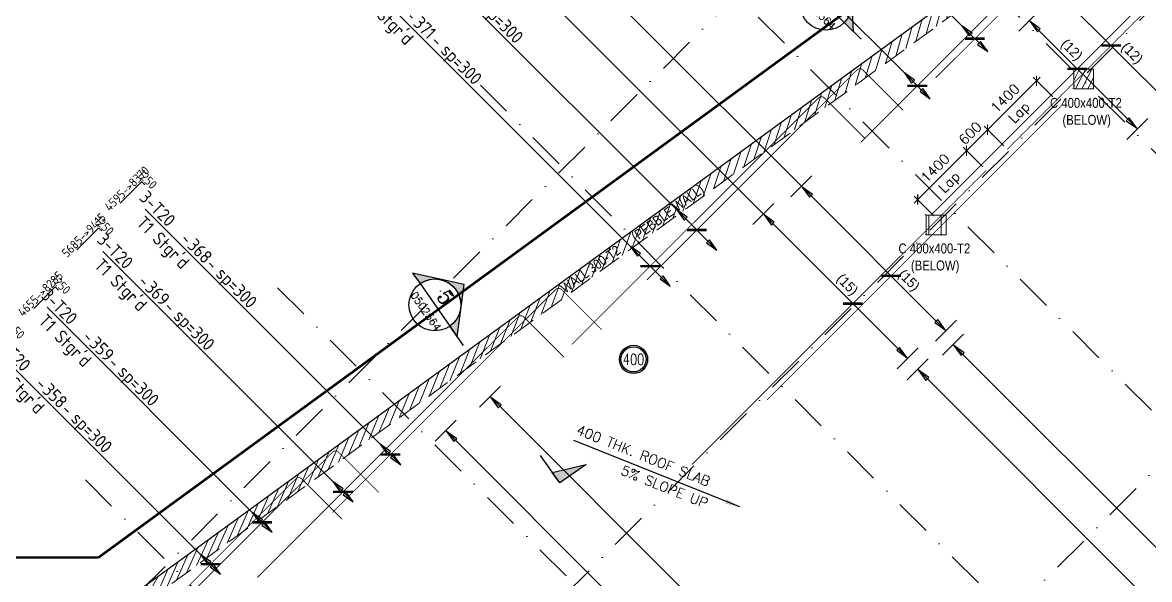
# Model space of a CAD drawing. Extents: x 660761725 to 1323371458, y 2734871439 to 5470067957.
# Drawn here: x 661615071 to 661637868, y 2735063386 to 2735074657 of the extents above; entities that cross this region are included whole.
import ezdxf
from ezdxf.enums import TextEntityAlignment as Align

# ---------------------------------------------------------------- set-up
doc = ezdxf.new("R2010")
doc.units = 0
for name, pattern in [('AXES', [1.95, 1.2, -0.25, 0.25, -0.25]), ('CENTER2', [28.575000000000003, 19.05, -3.175, 3.175, -3.175]), ('Hidden', [714.375, 476.25, -238.125]), ('sbp_axis_short', [10, 5, -2.5, 0, -2.5])]:
    doc.linetypes.add(name, pattern=pattern)
doc.layers.add('A-DETL', color=5, linetype='Continuous', lineweight=9, true_color=0x0000ff)
for name, color, linetype, lineweight in [('A-FLOR-PATT', 7, 'Continuous', 15), ('A-ROOF', 7, 'Continuous', 15), ('A-WALL', 7, 'Continuous', 15), ('A-WALL-IDEN', 7, 'Continuous', 9), ('S-ARROW', 8, 'Continuous', 13), ('S-COLS-IDEN', 7, 'Continuous', 9), ('S-GRID', 7, 'Continuous', 9), ('S-MATCH LNE', 5, 'CENTER2', 40)]:
    doc.layers.add(name, color=color, linetype=linetype, lineweight=lineweight)
for name, color, linetype in [('S-AXIS', 20, 'AXES'), ('S-IDEN', 221, 'Continuous'), ('S-LEVEL', 3, 'Continuous'), ('S-RBAR-T16', 201, 'Continuous'), ('S-RBAR-T20', 10, 'Continuous'), ('S-RDIMO', 8, 'Continuous'), ('S-RSYMB', 7, 'Continuous'), ('S-SCEL-INDT', 222, 'Continuous'), ('S-SIMPLETEXT', 7, 'Continuous'), ('S-TXT', 3, 'Continuous')]:
    doc.layers.add(name, color=color, linetype=linetype)
doc.styles.add('08437-0000-2-020-000R-0511-00$0$ROMANS', font='ROMANS.shx', dxfattribs={"width": 0.75})
doc.styles.add('Arial Narrow_1', font='ARIALN.TTF', dxfattribs={"height": 199.9999999999998})
doc.styles.add('ARMACAD', font='isocp.shx')
doc.styles.add('ROMANS', font='romans.shx')
doc.styles.add('ROMANT', font='romant')
doc.dimstyles.new('S-DIMI-100', dxfattribs={"dimscale": 100, "dimtxt": 2, "dimasz": 1.5, "dimexe": 1, "dimexo": 1, "dimgap": 1, "dimtad": 1, "dimdec": 0, "dimzin": 12, "dimdsep": 46, "dimtxsty": 'ROMANS', "dimblk": 'ARCHTICK', "dimcen": 0.09, "dimdle": 1, "dimclrd": 8, "dimclre": 8, "dimclrt": 4, "dimadec": 0, "dimazin": 3, "dimtfac": 1, "dimtdec": 0, "dimtix": 1, "dimtmove": 1, "dimatfit": 3, "dimtolj": 1, "dimtzin": 0, "dimarcsym": 0})
doc.dimstyles.new('S-DIMI-20', dxfattribs={"dimscale": 20, "dimtxt": 2, "dimasz": 1.5, "dimexe": 1, "dimexo": 1, "dimgap": 1, "dimtad": 1, "dimdec": 0, "dimzin": 12, "dimdsep": 46, "dimtxsty": 'ROMANS', "dimblk": 'ARCHTICK', "dimcen": 0.09, "dimdle": 1, "dimclrd": 8, "dimclre": 8, "dimclrt": 4, "dimadec": 0, "dimazin": 3, "dimtfac": 1, "dimtdec": 0, "dimtix": 1, "dimtmove": 1, "dimatfit": 3, "dimtolj": 1, "dimtzin": 0, "dimarcsym": 0})
pattern_1 = [(74.99999999999999, (0, 0), (-153.3407249233896, 41.08752341002518), [])]

# ---------------------------------------------------------------- blocks, each defined once
blk = doc.blocks.new('I am… All Range.')
at = {"layer": 'S-GRID', "color": 8, "linetype": 'sbp_axis_short', "lineweight": 13, "ltscale": 150}
for p, q in [((662613679.1571203, 2734523360.248725), (662679782.7279356, 2734589463.81954)), ((662618010.1861551, 2734519029.21969), (662684113.7569702, 2734585132.790505)), ((662622712.44625, 2734514326.959595), (662688816.0170653, 2734580430.53041)), ((662662792.38458, 2734575837.747679), (662685335.3221155, 2734553295.930852)), ((662660147.2208296, 2734573192.583929), (662682689.8586049, 2734550649.946153)), ((662656650.5753036, 2734569695.938403), (662679193.2130787, 2734547153.300627)), ((662652549.4973798, 2734565594.860479), (662675093.4908426, 2734543051.956323)), ((662648660.6112016, 2734561705.974301), (662671204.6017749, 2734539163.067255))]:
    blk.add_line(p, q, dxfattribs=at)
blk = doc.blocks.new('*U1143')
at = {"layer": 'S-SCEL-INDT'}
h = blk.add_hatch(color=256, dxfattribs=at)
edge = h.paths.add_edge_path()
edge.add_line((7.000001906104444, 2.263283386128023e-05), (10.50000190576247, 3.394924715394154e-05))
edge.add_line((10.50000190576247, 3.394924715394154e-05), (-2.921335544670001e-05, 9.624999999075953))
edge.add_line((-2.921335544670001e-05, 9.624999999075953), (-10.49999809220753, -3.394923260202631e-05))
edge.add_line((-10.49999809220753, -3.394923260202631e-05), (-6.999998092549504, -2.263281203340739e-05))
edge.add_arc((1.90677747013979e-06, 1.091277068709939e-11), 6.999999999363562, 0.00018525217620890544, 180.0001852521762, ccw=False)
at = {"layer": 'S-SCEL-INDT', "color": 2, "linetype": 'Continuous'}
blk.add_line((-6.999999999228748, 4.272327350918204e-05), (6.999999999228748, -4.272327350918204e-05), dxfattribs=at)
at = {"layer": 'S-SCEL-INDT'}
blk.add_line((13.40845287412958, 4.901550710201263e-05), (7.000001906104444, 2.263283386128023e-05), dxfattribs=at)
blk.add_lwpolyline([(7.000001906104444, 2.263283386128023e-05), (10.50000190576247, 3.394924715394154e-05), (-2.921335544670001e-05, 9.624999999075953), (-10.49999809220753, -3.394923260202631e-05), (-6.999998092549504, -2.263281203340739e-05, -0.9999999999999999)], format="xyb", close=True, dxfattribs=at)
for centre, radius in [((0, 0), 6.999999999370188), ((0, -1.906788384076208e-06), 6.99999999936)]:
    blk.add_circle(centre, radius, dxfattribs=at)
at = {"layer": 'S-SCEL-INDT', "linetype": 'Continuous', "style": 'ROMANT', "flags": 8}
for rotation, p in [(359.9998251523294, (-9.533905540592968e-07, 3.499999999687137)), (0.0001748476705820678, (9.533905540592968e-07, 3.499943417606119))]:
    blk.add_attdef('01', text='', height=4, rotation=rotation, dxfattribs=at).set_placement(p, align=Align.MIDDLE_CENTER)
at = {"layer": 'S-SCEL-INDT', "color": 3, "linetype": 'Continuous', "style": 'ROMANS', "flags": 8}
for rotation, p in [(359.9998251523294, (0, -2.974065839854546)), (0.0001748476705820678, (0, -2.97412474701559))]:
    blk.add_attdef('-', text='', height=2, rotation=rotation, dxfattribs=at).set_placement(p, align=Align.MIDDLE_CENTER)
blk = doc.blocks.new('*U1141')
at = {"layer": 'S-SCEL-INDT'}
blk.add_line((-1.598034076772778e-05, -9.017526509425661), (-4.236298395894313e-05, 0), dxfattribs=at)
blk.add_lwpolyline([(-1.598034251388655e-05, -9.017526509426535), (-2.729673832266011e-05, -5.517526509764139), (8.74998401881464, -9.017498218424205), (-1.598034251388655e-05, -9.017526509426535)], dxfattribs=at)
blk.add_solid([(8.749984018815223, -9.017498218424496), (-1.598034076772778e-05, -9.017526509423043), (4.374978361036412, -7.267512364094754), (-2.729674239717861e-05, -5.517526509763265)], dxfattribs=at)
blk = doc.blocks.new('I am… Limitless.')
at = {"layer": 'S-SCEL-INDT', "xscale": 75.00000000000088, "yscale": 75.00000000000088, "zscale": 75.00000000000088, "rotation": 34.99983223508811}
blk.add_blockref('*U1141', (662370656.8808849, 2734562197.105695), dxfattribs=at)
at = {"layer": 'S-TXT', "color": 134}
ref = blk.add_blockref('*U1143', (662376430.3673108, 2734571333.420897), dxfattribs=dict(at, xscale=75.00000000000004, yscale=75.00000000000004, zscale=75.00000000000004, rotation=314.9491280640432))
ref.add_attrib('-', '0502564', dxfattribs={"layer": 'S-SCEL-INDT', "color": 3, "linetype": 'Continuous', "height": 150, "rotation": 314.949299896813, "style": 'ROMANS'}).set_placement((662376272.5005469, 2734571175.834219), align=Align.MIDDLE_CENTER)
ref.add_attrib('01', '7', dxfattribs={"layer": 'S-SCEL-INDT', "linetype": 'Continuous', "height": 300.0000000000001, "rotation": 314.949299896813, "style": 'ROMANT'}).set_placement((662376616.14462, 2734571518.8685), align=Align.MIDDLE_CENTER)
ref = blk.add_blockref('*U1143', (662368520.6147155, 2734565246.78983), dxfattribs=dict(at, xscale=75.00000000000003, yscale=75.00000000000003, zscale=75.00000000000003, rotation=304.9491279412351))
ref.add_attrib('-', '0502564', dxfattribs={"layer": 'S-SCEL-INDT', "color": 3, "linetype": 'Continuous', "height": 150, "rotation": 304.9492993235597, "style": 'ROMANS'}).set_placement((662368337.7816628, 2734565119.010525), align=Align.MIDDLE_CENTER)
ref.add_attrib('01', '5', dxfattribs={"layer": 'S-SCEL-INDT', "linetype": 'Continuous', "height": 300.0000000000001, "rotation": 304.9492993235597, "style": 'ROMANT'}).set_placement((662368735.7722884, 2734565397.160176), align=Align.MIDDLE_CENTER)
blk = doc.blocks.new('*U89')
at = {"layer": 'S-IDEN', "color": 8}
for radius in [3.8, 3.4]:
    blk.add_circle((0, 0), radius, dxfattribs=at)
at = {"layer": 'S-IDEN', "color": 4, "style": '08437-0000-2-020-000R-0511-00$0$ROMANS', "width": 0.75, "flags": 8}
blk.add_attdef('100', text='', height=3, dxfattribs=at).set_placement((0, 0), align=Align.MIDDLE_CENTER)
blk = doc.blocks.new('_ARCHTICK')
at = {"color": 0, "linetype": 'ByBlock', "const_width": 0.15}
blk.add_lwpolyline([(-0.5, -0.5), (0.5, 0.5)], dxfattribs=at)
blk = doc.blocks.new('*D311')
at = {"layer": 'S-RBAR-T16', "color": 8, "lineweight": -2, "transparency": 16777216}
for p, q in [((661635653.605853, 2735073548.723252), (661634522.2346579, 2735072417.35263)), ((661635909.9826219, 2735073150.924962), (661635512.1844968, 2735073548.723288)), ((661634920.0330696, 2735072160.975409), (661634522.2346936, 2735072558.773986))]:
    blk.add_line(p, q, dxfattribs=at)
at = {"layer": 'S-RBAR-T16', "color": 8, "lineweight": -2, "transparency": 16777216, "xscale": 150, "yscale": 150, "zscale": 150}
for p, rotation in [((661635582.895157, 2735073478.012592), 44.99998551083341), ((661634592.9453539, 2735072488.06329), 224.9999855108334)]:
    blk.add_blockref('_ARCHTICK', p, dxfattribs=dict(at, rotation=rotation))
at = {"layer": 'S-RBAR-T16', "color": 4, "transparency": 16777216, "char_height": 200, "attachment_point": 5, "rotation": 44.999985510833376, "style": 'ROMANS'}
for s, insert in [('\\A1;1400', (661634946.4989352, 2735073124.459333)), ('\\A1;Lap', (661635252.9117962, 2735072818.046316))]:
    blk.add_mtext(s, dxfattribs=dict(at, insert=insert))
blk = doc.blocks.new('*D312')
at = {"layer": 'S-RBAR-T16', "color": 8, "lineweight": -2, "transparency": 16777216}
for p, q in [((661634239.3921705, 2735072134.509692), (661633108.0210794, 2735071003.139174)), ((661634495.7690018, 2735071736.711339), (661634097.9708143, 2735072134.509728)), ((661633505.8195537, 2735070746.76189), (661633108.0211152, 2735071144.56053))]:
    blk.add_line(p, q, dxfattribs=at)
at = {"layer": 'S-RBAR-T16', "color": 8, "lineweight": -2, "transparency": 16777216, "xscale": 150, "yscale": 150, "zscale": 150}
for p, rotation in [((661634168.6814746, 2735072063.799032), 44.99998551083341), ((661633178.7317754, 2735071073.849833), 224.9999855108334)]:
    blk.add_blockref('_ARCHTICK', p, dxfattribs=dict(at, rotation=rotation))
at = {"layer": 'S-RBAR-T16', "color": 4, "transparency": 16777216, "char_height": 200, "attachment_point": 5, "rotation": 44.999985510833376, "style": 'ROMANS'}
for s, insert in [('\\A1;1400', (661633532.2853048, 2735071710.245825)), ('\\A1;Lap', (661633838.6981658, 2735071403.832808))]:
    blk.add_mtext(s, dxfattribs=dict(at, insert=insert))
blk = doc.blocks.new('*D313')
at = {"layer": 'S-RBAR-T16', "color": 8, "lineweight": -2, "transparency": 16777216}
for p, q in [((661634920.0330696, 2735072160.975409), (661634522.2348018, 2735072558.773877)), ((661634592.9454621, 2735072488.063181), (661634699.0115062, 2735072594.129171)), ((661634592.9454621, 2735072488.063181), (661634168.6812865, 2735072063.79922)), ((661634168.6812865, 2735072063.79922), (661634062.6152426, 2735071957.73323)), ((661634495.7690018, 2735071736.711339), (661634097.9706261, 2735072134.509916))]:
    blk.add_line(p, q, dxfattribs=at)
at = {"layer": 'S-RBAR-T16', "color": 8, "lineweight": -2, "transparency": 16777216, "xscale": 150, "yscale": 150, "zscale": 150}
for p, rotation in [((661634592.9454621, 2735072488.063181), 224.9999855108334), ((661634168.6812865, 2735072063.79922), 44.99998551083338)]:
    blk.add_blockref('_ARCHTICK', p, dxfattribs=dict(at, rotation=rotation))
at = {"layer": 'S-RBAR-T16', "color": 4, "transparency": 16777216, "insert": (661634239.3920546, 2735072417.352593), "char_height": 200, "attachment_point": 5, "rotation": 44.999985510833376, "style": 'ROMANS'}
blk.add_mtext('\\A1;600', dxfattribs=at)
blk = doc.blocks.new('CADF_02')
at = {"color": 0}
blk.add_lwpolyline([(0, 0), (2.5, -0.4166666679084301), (2.5, 0.4166666679084301)], close=True, dxfattribs=at)
blk = doc.blocks.new('cadf_04')
at = {"color": 8, "const_width": 0.5000000000000002}
blk.add_lwpolyline([(1.414213560521603, 1.414213564246893), (-1.414213556796312, -1.414213556796312)], dxfattribs=at)
blk = doc.blocks.new('cadf_10')
at = {"color": 1}
for p, q in [((-4.158496580606208, 1.201089783226742), (-5.644468778018359, 1.201089783226742)), ((4.158496580606207, 1.201089783226742), (5.644468778018359, 1.201089783226742))]:
    blk.add_line(p, q, dxfattribs=at)
at = {"style": 'ARMACAD'}
for tag, p in [('$COM1', (-10.93526643674234, 2.542619974829577)), ('$COM2', (-9.757982686735758, -5.302973364669228))]:
    blk.add_attdef(tag, text='', height=3.5, dxfattribs=at).set_placement(p, align=Align.BOTTOM_RIGHT)
at = {"color": 1, "style": 'ARMACAD'}
blk.add_attdef('$NUM', text='', height=3.5, dxfattribs=at).set_placement((0, 0), align=Align.CENTER)
blk = doc.blocks.new('*U582', base_point=(661605906.6338835, 2735072176.37466))
at = {"layer": 'S-RSYMB'}
blk.add_lwpolyline([(661605645.3908174, 2735071956.763014), (661606082.9198276, 2735072394.292, -0.4142135623730951), (661606091.1006529, 2735072394.292), (661606145.3908174, 2735072340.001832)], format="xyb", dxfattribs=at)
at = {"layer": 'S-RSYMB', "style": 'ARMACAD'}
for tag, rotation, p in [('D1', 314.9999983724815, (661606199.5630174, 2735072448.464193)), ('D0', 44.99999840367136, (661605782.8380449, 2735072256.84479))]:
    blk.add_attdef(tag, text='', height=180, rotation=rotation, dxfattribs=at).set_placement(p, align=Align.MIDDLE_CENTER)
blk = doc.blocks.new('*U583', base_point=(661607162.8877547, 2735073432.628457))
at = {"layer": 'S-RSYMB'}
blk.add_lwpolyline([(661606904.7620248, 2735073216.506715), (661607335.1165955, 2735073646.861262, -0.4142135623730951), (661607344.2371881, 2735073646.861262), (661607404.7620246, 2735073586.336422)], format="xyb", dxfattribs=at)
at = {"layer": 'S-RSYMB', "style": 'ARMACAD'}
for tag, rotation, p in [('D1', 314.9999983640415, (661607455.8168886, 2735073697.916119)), ('D0', 44.99999840890596, (661607038.6220326, 2735073513.001271))]:
    blk.add_attdef(tag, text='', height=180, rotation=rotation, dxfattribs=at).set_placement(p, align=Align.MIDDLE_CENTER)
blk = doc.blocks.new('cadf_03')
at = {"color": 8}
blk.add_lwpolyline([(-3.725290298461914e-09, 2.99999999627471), (3.725290298461914e-09, -3.000000007450581)], dxfattribs=at)
blk.add_blockref('CADF_02', (0.2513523101806641, 0), dxfattribs=at)
blk = doc.blocks.new('*U592', base_point=(661617589.3949548, 2735071198.004047))
at = {"layer": 'S-RSYMB'}
blk.add_lwpolyline([(661617331.0053476, 2735070981.587233), (661617761.9663596, 2735071412.548221, -0.4142135623730951), (661617771.0082654, 2735071412.548221), (661617831.0053475, 2735071352.551135)], format="xyb", dxfattribs=at)
at = {"layer": 'S-RSYMB', "style": 'ARMACAD'}
for tag, rotation, p in [('D1', 314.9999983345231, (661617882.3240887, 2735071463.866955)), ('D0', 44.99999841083569, (661617465.1685761, 2735071278.385009))]:
    blk.add_attdef(tag, text='', height=180, rotation=rotation, dxfattribs=at).set_placement(p, align=Align.MIDDLE_CENTER)
blk = doc.blocks.new('*U593', base_point=(661616012.0803479, 2735069620.689533))
at = {"layer": 'S-RSYMB'}
blk.add_lwpolyline([(661615750.7420989, 2735069400.971733), (661616188.4891493, 2735069838.718759, -0.4142135623730951), (661616196.6423005, 2735069838.718759), (661616250.7420989, 2735069784.618958)], format="xyb", dxfattribs=at)
at = {"layer": 'S-RSYMB', "style": 'ARMACAD'}
for tag, rotation, p in [('D1', 314.9999983974505, (661616305.0094818, 2735069892.986136)), ('D0', 44.99999841193772, (661615888.2983466, 2735069701.162529))]:
    blk.add_attdef(tag, text='', height=180, rotation=rotation, dxfattribs=at).set_placement(p, align=Align.MIDDLE_CENTER)
blk = doc.blocks.new('I am… Atomic.')
at = {"layer": 'A-FLOR-PATT', "transparency": 33554600}
h = blk.add_hatch(dxfattribs=at)
h.set_pattern_fill('ANSI31', color=8, scale=50, angle=30, style=0)
h.set_pattern_definition(pattern_1)
edge = h.paths.add_edge_path()
edge.add_line((662389967.6433319, 2734579123.010657), (662390007.8012236, 2734579503.468677))
edge.add_line((662342114.705975, 2734544592.546931), (662390007.8012234, 2734579503.468677))
edge.add_line((662363195.8073889, 2734559608.047176), (662389967.7690635, 2734579123.040917))
edge.add_line((662362417.6524743, 2734559040.823584), (662363719.8899552, 2734559990.06879))
edge.add_line((662346720.4841449, 2734547598.623516), (662362783.6519626, 2734559307.613063))
edge.add_line((662345821.5310795, 2734546943.346041), (662347578.010761, 2734548223.703842))
edge.add_line((662342292.6126368, 2734544370.997322), (662346307.4227723, 2734547297.529027))
edge.add_line((662325865.2845687, 2734528370.671522), (662342114.6925843, 2734544592.5523))
edge.add_line((662340490.7204528, 2734542572.157625), (662342149.9785906, 2734544228.604904))
edge.add_line((662339422.0417168, 2734541505.28928), (662341320.3495216, 2734543400.381265))
edge.add_line((662336597.6306283, 2734538685.662872), (662340136.8031961, 2734542218.839921))
edge.add_line((662332705.8949801, 2734534800.520002), (662336243.7133716, 2734538332.345168))
edge.add_line((662332253.0745114, 2734534348.466631), (662332782.9359009, 2734534877.430412))
edge.add_line((662326312.3910785, 2734528417.846987), (662332351.9776915, 2734534447.202265))
edge.add_line((662325865.2845687, 2734528370.671522), (662326312.3910785, 2734528417.846987))
h = blk.add_hatch(dxfattribs=at)
h.set_pattern_fill('ANSI31', color=8, scale=50, angle=30, style=0)
h.set_pattern_definition(pattern_1)
edge = h.paths.add_edge_path()
edge.add_line((662389967.6433319, 2734579123.010657), (662390007.8012236, 2734579503.468677))
edge.add_line((662390178.8400514, 2734578972.951882), (662393574.2351673, 2734576558.543434))
edge.add_line((662390389.9110394, 2734578822.862847), (662389967.7690635, 2734579123.040917))
edge.add_line((662401600.1085552, 2734571260.373601), (662390007.8012234, 2734579503.468677))
edge.add_line((662401045.2346829, 2734570742.112331), (662400996.5411683, 2734571280.666277))
edge.add_line((662400996.5411683, 2734571280.666277), (662391834.41239, 2734577795.702194))
edge.add_line((662401631.7932035, 2734570909.939), (662401600.1085552, 2734571260.373601))
edge.add_line((662398386.0115408, 2734568087.393885), (662401045.2346829, 2734570742.112331))
edge.add_line((662378065.801715, 2734545768.423274), (662383150.2610395, 2734551353.010825))
edge.add_line((662383150.2610395, 2734551353.010825), (662388234.7203641, 2734556937.598375))
edge.add_line((662388234.7203641, 2734556937.598375), (662393319.1796887, 2734562522.185926))
edge.add_line((662393319.1796887, 2734562522.185926), (662398403.6390133, 2734568106.773477))
edge.add_line((662377177.0145457, 2734544792.211362), (662378389.7704264, 2734546124.258873))
edge.add_line((662345219.5168241, 2734509691.243385), (662350637.7770958, 2734515642.46591))
edge.add_line((662350637.7770958, 2734515642.46591), (662356056.0373675, 2734521593.688435))
edge.add_line((662356056.0373675, 2734521593.688435), (662361474.2976393, 2734527544.91096))
edge.add_line((662361474.2976393, 2734527544.91096), (662366892.5579109, 2734533496.133485))
edge.add_line((662366892.5579109, 2734533496.133485), (662372310.8181826, 2734539447.35601))
edge.add_line((662372310.8181826, 2734539447.35601), (662377729.0784543, 2734545398.578536))
edge.add_line((662345267.5598451, 2734509156.384884), (662400082.3408674, 2734569362.972085))
edge.add_line((662401418.6805061, 2734570690.601139), (662400941.3227103, 2734570214.051982))
edge.add_line((662400082.3408674, 2734569362.972085), (662401631.7932035, 2734570909.939))
h = blk.add_hatch(dxfattribs=at)
h.set_pattern_fill('ANSI31', color=8, scale=50, angle=30, style=0)
h.set_pattern_definition(pattern_1)
h.paths.add_polyline_path([(662381442.8641039, 2734569616.575857), (662381842.4606918, 2734569616.567864), (662381842.791717, 2734570016.503155), (662381443.1951292, 2734570016.511147)])
h = blk.add_hatch(dxfattribs=at)
h.set_pattern_fill('ANSI31', color=8, scale=50, angle=30, style=0)
h.set_pattern_definition(pattern_1)
edge = h.paths.add_edge_path()
edge.add_line((662345468.2720397, 2734510142.524049), (662345661.1307589, 2734509588.669044))
edge.add_line((662345219.5168241, 2734509691.243385), (662350637.7770958, 2734515642.46591))
edge.add_line((662350637.7770958, 2734515642.46591), (662356056.0373675, 2734521593.688435))
edge.add_line((662356056.0373675, 2734521593.688435), (662361474.2976393, 2734527544.91096))
edge.add_line((662361474.2976393, 2734527544.91096), (662366892.5579109, 2734533496.133485))
edge.add_line((662366892.5579109, 2734533496.133485), (662372310.8181826, 2734539447.35601))
edge.add_line((662372310.8181826, 2734539447.35601), (662377729.0784543, 2734545398.578536))
edge.add_line((662345267.5598451, 2734509156.384884), (662400082.3408674, 2734569362.972085))
h = blk.add_hatch(dxfattribs=at)
h.set_pattern_fill('ANSI31', color=8, scale=50, angle=30, style=0)
h.set_pattern_definition(pattern_1)
h.paths.add_polyline_path([(662378460.1288279, 2734567065.823874), (662378459.7978027, 2734566665.888583), (662378859.3943906, 2734566665.880591), (662378859.7254158, 2734567065.815882)])
at = {"layer": 'A-DETL', "color": 8, "linetype": 'Hidden', "lineweight": 9}
for p, q in [((662363195.8073889, 2734559608.047176), (662389967.7690635, 2734579123.040917)), ((662381422.2493757, 2734570024.903233), (662381443.1951292, 2734570016.511147)), ((662381443.1951292, 2734570016.511147), (662381442.8641039, 2734569616.575857)), ((662381842.791717, 2734570016.503155), (662381443.1951292, 2734570016.511147)), ((662381822.6531885, 2734570024.57182), (662381842.6680161, 2734570016.552717)), ((662381842.4606918, 2734569616.567864), (662381842.791717, 2734570016.503155)), ((662381422.2413744, 2734569624.83852), (662381442.8641039, 2734569616.575857)), ((662381442.8641039, 2734569616.575857), (662381842.4606918, 2734569616.567864)), ((662381842.3369907, 2734569616.617426), (662381822.6451871, 2734569624.507107)), ((662378439.1819066, 2734567074.216427), (662378460.1288279, 2734567065.823874)), ((662378460.1288279, 2734567065.823874), (662378459.7978027, 2734566665.888583)), ((662378859.7254158, 2734567065.815882), (662378460.1288279, 2734567065.823874)), ((662378839.5857193, 2734567073.885015), (662378859.6017148, 2734567065.865444)), ((662378859.3943906, 2734566665.880591), (662378859.7254158, 2734567065.815882)), ((662378439.1739053, 2734566674.151714), (662378459.7978027, 2734566665.888583)), ((662378459.7978027, 2734566665.888583), (662378859.3943906, 2734566665.880591)), ((662378859.2706895, 2734566665.930153), (662378839.577718, 2734566673.820302))]:
    blk.add_line(p, q, dxfattribs=at)
at = {"layer": 'A-ROOF', "color": 8, "lineweight": 13}
blk.add_line((662389680.6962347, 2734579264.969228), (662342118.9841868, 2734544586.677794), dxfattribs=at)
at = {"layer": 'A-WALL', "color": 8, "lineweight": 13}
blk.add_line((662342114.705975, 2734544592.546931), (662390007.8012234, 2734579503.468677), dxfattribs=at)
at = {"layer": 'S-MATCH LNE', "ltscale": 50, "const_width": 50}
for points in [[(662361713.0110677, 2734560133.682059), (662392634.5624754, 2734582718.491432)], [(662334254.839787, 2734560133.682059), (662361713.0110677, 2734560133.682059)]]:
    blk.add_lwpolyline(points, dxfattribs=at)
at = {"layer": 'S-LEVEL', "xscale": 74.99999999999999, "yscale": 75.00000001090066, "zscale": 74.99999999999999}
blk.add_blockref('*U89', (662372537.9889698, 2734564144.474891), dxfattribs=at).add_auto_attribs({'100': '400'})
at = {"layer": 'A-WALL-IDEN', "color": 8, "char_height": 199.9999999999998, "attachment_point": 1, "rotation": 36.14403968270574, "style": 'Arial Narrow_1'}
for s, insert, width in [('(PEBBLE WALL)', (662372469.3055375, 2734566678.929477), 2172.573124999998), ('WALL 300-T2', (662371038.5689262, 2734565633.932956), 1771.729374999998)]:
    blk.add_mtext(s, dxfattribs=dict(at, insert=insert, width=width))
at = {"layer": 'S-COLS-IDEN', "color": 8, "char_height": 199.9999999999998, "attachment_point": 1, "style": 'Arial Narrow_1'}
for s, insert, width in [('C 400x400-T2', (662380962.8355833, 2734569435.807543), 1819.830624999998), ('(BELOW)', (662381214.18975, 2734569091.84921), 1218.564999999999), ('C 400x400-T2', (662377897.7280073, 2734566489.223883), 1819.830624999998), ('(BELOW)', (662378149.082174, 2734566145.265549), 1218.564999999999)]:
    blk.add_mtext(s, dxfattribs=dict(at, insert=insert, width=width))
at = {"layer": 'S-TXT', "char_height": 200, "attachment_point": 1, "rotation": 338.1823885034527, "style": 'ROMANS'}
for s, insert in [('400 THK. ROOF SLAB', (662371435.8686528, 2734562825.874756)), ('5% SLOPE UP', (662372335.6909126, 2734562006.023348))]:
    blk.add_mtext(s, dxfattribs=dict(at, insert=insert))
at = {"layer": 'S-ARROW'}
blk.add_leader([(662374685.454355, 2734561159.197945), (662371327.2658646, 2734562503.575015)], dimstyle='S-DIMI-20', override={"dimasz": 15, "dimgap": 1, "dimtad": 0}, dxfattribs=at)

msp = doc.modelspace()

# ---------------------------------------------------------------- linework, layer by layer
at = {"layer": 'S-RBAR-T20', "linetype": 'Hidden', "const_width": 16}
for points in [[(661633543.4752533, 2735073537.533367), (661638414.4896297, 2735078408.547474, -0.4142135623730951), (661638537.1726563, 2735078408.547471), (661639351.4060919, 2735077594.31399)], [(661632024.0507067, 2735072228.530797), (661637638.2130164, 2735077842.692795, -0.4142135623730951), (661637760.896043, 2735077842.692791), (661638575.1294786, 2735077028.45931)], [(661627703.1244256, 2735069449.868555), (661631948.5800892, 2735073695.323983, -0.4142135623730951), (661632071.2631158, 2735073695.32398), (661632885.4965515, 2735072881.090499)], [(661626183.6998755, 2735068140.865981), (661631172.3034744, 2735073129.469303, -0.4142135623730951), (661631294.986501, 2735073129.4693), (661632109.2199367, 2735072315.235819)], [(661621339.4121205, 2735064738.696485), (661625852.1228402, 2735069251.406954, -0.4142135623730951), (661625974.805867, 2735069251.406951), (661626788.8751526, 2735068437.337619)], [(661619822.0100889, 2735063427.671392), (661625090.7689486, 2735068696.429959, -0.4142135623730951), (661625213.4519751, 2735068696.429956), (661626027.6854107, 2735067882.196475)], [(661616833.7253174, 2735061456.297788), (661621339.2380445, 2735065961.810263, -0.4142135623730951), (661621461.9210712, 2735065961.810259), (661622276.1039987, 2735065147.627285)], [(661615318.914341, 2735060142.681639), (661620597.0017076, 2735065420.76871, -0.4142135623730951), (661620719.6847341, 2735065420.768706), (661621533.8929152, 2735064606.560478)]]:
    msp.add_lwpolyline(points, format="xyb", dxfattribs=at)
for points in [[(661634990.7437332, 2735072090.264807), (661640817.1758386, 2735077916.69659)], [(661633470.7506483, 2735070781.830773), (661639297.1827409, 2735076608.262543)], [(661630132.515251, 2735067020.477627), (661636086.4727507, 2735072974.434797)], [(661628612.5221635, 2735065712.04359), (661634566.4796535, 2735071666.00075)]]:
    msp.add_lwpolyline(points, dxfattribs=at)
at = {"layer": 'S-RDIMO'}
for p, q in [((661634073.6516136, 2735074592.058817), (661627669.972505, 2735080995.738299)), ((661632909.9305265, 2735073637.62261), (661626610.8938235, 2735079936.65968)), ((661628306.7422537, 2735070863.253294), (661622922.1148937, 2735076247.880969)), ((661627364.1103749, 2735070132.18043), (661622085.2624952, 2735075411.028618)), ((661638306.2076352, 2735072975.927981), (661636118.3454688, 2735075163.790267)), ((661634598.00073, 2735074067.709672), (661634073.6516136, 2735074592.058817)), ((661637623.5751126, 2735072504.854463), (661635435.7129471, 2735074692.716751)), ((661633433.142568, 2735073114.41054), (661632909.9305265, 2735073637.62261)), ((661633750.5254366, 2735068420.246034), (661630827.3192016, 2735071343.452433)), ((661622305.3182561, 2735066123.11145), (661617551.3317977, 2735070877.098187)), ((661629116.5091972, 2735070053.486306), (661628306.7422537, 2735070863.253294)), ((661632978.171424, 2735067859.451029), (661630054.965189, 2735070782.657428)), ((661621348.1092453, 2735065367.097233), (661616694.7201556, 2735070020.486596)), ((661628175.0143927, 2735069321.276368), (661627364.1103749, 2735070132.18043)), ((661619718.1919425, 2735064743.153731), (661615567.7897049, 2735068893.55621)), ((661618673.9200983, 2735063892.993102), (661614620.5734377, 2735067946.339999)), ((661633892.2288786, 2735068140.120107), (661642354.1269761, 2735059678.221528)), ((661633180.1365541, 2735067639.586786), (661641642.0346515, 2735059177.688206)), ((661624529.5387255, 2735067086.049975), (661637357.8785961, 2735054257.709367)), ((661623631.5155156, 2735066399.58578), (661636459.8553848, 2735053571.24517)), ((661622723.8271396, 2735065704.602544), (661622305.3182563, 2735066123.11145)), ((661621761.4360168, 2735064953.770438), (661621348.1092453, 2735065367.097233)), ((661620120.5814291, 2735064340.764222), (661619718.1919425, 2735064743.153731)), ((661619072.7677922, 2735063494.145387), (661618673.9200985, 2735063892.993102))]:
    msp.add_line(p, q, dxfattribs=at)
for points in [[(661630827.3192016, 2735071343.452433), (661624422.5030159, 2735077748.269002)], [(661630054.965189, 2735070782.657428), (661623755.9284838, 2735077081.69451)]]:
    msp.add_lwpolyline(points, dxfattribs=at)

# ---------------------------------------------------------------- block references
at = {"layer": 'S-AXIS'}
for name, p in [('I am… All Range.', (-1032317.531363606, 503695.4297404289)), ('I am… Atomic.', (-745106.9118326902, 503695.4297404289)), ('I am… Limitless.', (-745106.9118326902, 503695.4297404289))]:
    msp.add_blockref(name, p, dxfattribs=at)
at = {"layer": 'S-RDIMO'}
for name, p, xscale, yscale, zscale, rotation in [('cadf_03', (661635435.7129471, 2735074692.716751), 100, 100, 100, 314.9999983447337), ('CADF_02', (661634073.6516136, 2735074592.058817), 99.99999999999996, 99.99999999999996, 99.99999999999996, 314.9999984238499), ('cadf_04', (661634335.8261715, 2735074329.884244), 100, 100, 100, 134.9999983587199), ('cadf_04', (661637091.3073623, 2735074190.828321), 99.99999999999999, 99.99999999999999, 99.99999999999999, 134.9999984406333), ('CADF_02', (661634598.0007297, 2735074067.709672), 100, 100, 100, 134.99999842385), ('cadf_04', (661636408.6748403, 2735073719.754803), 100.0000000000001, 100.0000000000001, 100.0000000000001, 134.9999984406334), ('CADF_02', (661632909.9305265, 2735073637.62261), 99.99999999999996, 99.99999999999996, 99.99999999999996, 314.9999983877887), ('cadf_04', (661633171.5365472, 2735073376.016575), 99.99999999999996, 99.99999999999996, 99.99999999999996, 134.9999984073703), ('CADF_02', (661633433.1425675, 2735073114.41054), 99.99999999999996, 99.99999999999996, 99.99999999999996, 134.9999984400062), ('cadf_03', (661637623.5751126, 2735072504.854463), 100, 100, 100, 134.9999983447337), ('cadf_03', (661630827.3192016, 2735071343.452433), 99.99999999999996, 99.99999999999996, 99.99999999999996, 314.9999983172493), ('cadf_03', (661630054.965189, 2735070782.657428), 100.0000000000001, 100.0000000000001, 100.0000000000001, 314.9999983231606), ('CADF_02', (661628306.7422537, 2735070863.253294), 99.99999999999996, 99.99999999999996, 99.99999999999996, 314.9999984269174), ('cadf_04', (661628711.6257253, 2735070458.3698), 99.99999999999996, 99.99999999999996, 99.99999999999996, 134.9999984564392), ('CADF_02', (661629116.509197, 2735070053.486306), 100, 100, 100, 134.9999984269174), ('CADF_02', (661627364.1103749, 2735070132.18043), 99.99999999999996, 99.99999999999996, 99.99999999999996, 314.9999984122774), ('cadf_04', (661627769.5623837, 2735069726.728399), 99.99999999999996, 99.99999999999996, 99.99999999999996, 134.9999984164889), ('cadf_04', (661632641.4046446, 2735069529.366885), 100, 100, 100, 134.9999984564392), ('CADF_02', (661628175.0143927, 2735069321.276368), 100, 100, 100, 134.9999984122774), ('cadf_04', (661631869.0506321, 2735068968.57188), 100, 100, 100, 134.9999984564392), ('cadf_03', (661633750.5254366, 2735068420.246034), 100, 100, 100, 134.9999983172492), ('cadf_03', (661632978.171424, 2735067859.451029), 100, 100, 100, 134.9999983231606), ('cadf_03', (661633892.2288783, 2735068140.120107), 100, 100, 100, 314.9999982914981), ('cadf_03', (661633180.1365541, 2735067639.586786), 100, 100, 100, 314.9999983197309), ('cadf_03', (661624529.5387255, 2735067086.049975), 100, 100, 100, 314.9999983198132), ('cadf_03', (661623631.5155152, 2735066399.585779), 100, 100, 100, 314.9999983177005), ('CADF_02', (661622305.3182563, 2735066123.111449), 100, 100, 100, 314.999998514853), ('cadf_04', (661622514.5726985, 2735065913.856997), 99.99999999999999, 99.99999999999999, 99.99999999999999, 134.999998514853), ('CADF_02', (661622723.8271395, 2735065704.602544), 99.99999999999999, 99.99999999999999, 99.99999999999999, 134.999998514853), ('CADF_02', (661621348.1092454, 2735065367.097233), 99.99999999999996, 99.99999999999996, 99.99999999999996, 314.9999983640336), ('cadf_04', (661621554.7726308, 2735065160.433835), 99.99999999999996, 99.99999999999996, 99.99999999999996, 134.999998297934), ('CADF_02', (661621761.4360164, 2735064953.770438), 99.99999999999996, 99.99999999999996, 99.99999999999996, 134.9999983640336), ('cadf_04', (661619919.3866855, 2735064541.958977), 99.99999999999989, 99.99999999999989, 99.99999999999989, 134.9999983535147), ('CADF_02', (661619718.1919425, 2735064743.153731), 100.0000000000002, 100.0000000000002, 100.0000000000002, 314.9999984129241), ('CADF_02', (661620120.5814289, 2735064340.764223), 99.99999999999989, 99.99999999999989, 99.99999999999989, 134.9999984129243), ('cadf_04', (661618871.5730487, 2735063695.340141), 100.0000000000002, 100.0000000000002, 100.0000000000002, 134.9999985659063), ('CADF_02', (661618673.9200981, 2735063892.993102), 99.99999999999987, 99.99999999999987, 99.99999999999987, 314.9999985101419), ('CADF_02', (661619072.7677922, 2735063494.145387), 99.99999999999987, 99.99999999999987, 99.99999999999987, 134.9999985101419)]:
    msp.add_blockref(name, p, dxfattribs=dict(at, xscale=xscale, yscale=yscale, zscale=zscale, rotation=rotation))
at = {"layer": 'S-RSYMB'}
for name, p, values in [('*U592', (661617304.5276536, 2735071216.722509, -1e-08), {'D0': '4595->8370', 'D1': '1250'}), ('*U593', (661616433.3340048, 2735070274.410606, -1e-08), {'D0': '5685->9415', 'D1': '1250'}), ('*U583', (661615555.5167661, 2735069087.7181, -1e-08), {'D0': '4655->8285', 'D1': '1250'}), ('*U582', (661614625.7788928, 2735068172.988081, -1e-08), {'D0': '5780->9380', 'D1': '1250'})]:
    msp.add_blockref(name, p, dxfattribs=at).add_auto_attribs(values)
at = {"layer": 'S-SIMPLETEXT'}
ref = msp.add_blockref('cadf_10', (661623952.0297251, 2735075297.515592), dxfattribs=dict(at, xscale=74.99999998083516, yscale=75, zscale=75, rotation=314.9999983257133))
ref.add_attrib('$NUM', '370', dxfattribs={"color": 1, "height": 262.5, "rotation": 315, "style": 'ARMACAD', "flags": 2}).set_placement((661623952.0297251, 2735075297.515592), align=Align.CENTER)
ref.add_attrib('$COM1', '5-T20         sp=300', dxfattribs={"height": 262.5, "rotation": 315, "style": 'ARMACAD', "flags": 2}).set_placement((661625041.3937199, 2735074208.151534), align=Align.RIGHT)
ref = msp.add_blockref('cadf_10', (661623115.1773266, 2735074460.663242), dxfattribs=dict(at, xscale=75.00000000190857, yscale=75, zscale=75, rotation=314.9999983418122))
ref.add_attrib('$NUM', '371', dxfattribs={"color": 1, "height": 262.5, "rotation": 315, "style": 'ARMACAD', "flags": 2}).set_placement((661623115.1773266, 2735074460.663242), align=Align.CENTER)
ref.add_attrib('$COM1', '5-T20         sp=300', dxfattribs={"height": 262.5, "rotation": 315, "style": 'ARMACAD', "flags": 2}).set_placement((661624204.5413214, 2735073371.299183), align=Align.RIGHT)
ref = msp.add_blockref('cadf_10', (661618567.3985418, 2735069940.580899), dxfattribs=dict(at, xscale=74.99999998083517, yscale=75, zscale=75, rotation=314.9999983257133))
ref.add_attrib('$NUM', '368', dxfattribs={"color": 1, "height": 262.5, "rotation": 315, "style": 'ARMACAD', "flags": 2}).set_placement((661618567.3985418, 2735069940.580899), align=Align.CENTER)
ref.add_attrib('$COM1', '3-T20         sp=300', dxfattribs={"height": 262.5, "rotation": 315, "style": 'ARMACAD', "flags": 2}).set_placement((661619656.7625366, 2735068851.21684), align=Align.RIGHT)
ref = msp.add_blockref('cadf_10', (661617710.7868996, 2735069083.969307), dxfattribs=dict(at, xscale=74.99999998083517, yscale=75, zscale=75, rotation=314.9999983257133))
ref.add_attrib('$NUM', '369', dxfattribs={"color": 1, "height": 262.5, "rotation": 315, "style": 'ARMACAD', "flags": 2}).set_placement((661617710.7868996, 2735069083.969307), align=Align.CENTER)
ref.add_attrib('$COM1', '3-T20         sp=300', dxfattribs={"height": 262.5, "rotation": 315, "style": 'ARMACAD', "flags": 2}).set_placement((661618800.1508943, 2735067994.605248), align=Align.RIGHT)
ref = msp.add_blockref('cadf_10', (661616583.856449, 2735067957.038922), dxfattribs=dict(at, xscale=74.99999998083516, yscale=75, zscale=75, rotation=314.9999983257133))
ref.add_attrib('$NUM', '359', dxfattribs={"color": 1, "height": 262.5, "rotation": 315, "style": 'ARMACAD', "flags": 2}).set_placement((661616583.856449, 2735067957.038922), align=Align.CENTER)
ref.add_attrib('$COM1', '3-T20         sp=300', dxfattribs={"height": 262.5, "rotation": 315, "style": 'ARMACAD', "flags": 2}).set_placement((661617673.2204438, 2735066867.674864), align=Align.RIGHT)
ref = msp.add_blockref('cadf_10', (661615636.6401819, 2735067009.822711), dxfattribs=dict(at, xscale=74.99999998083516, yscale=75, zscale=75, rotation=314.9999983257133))
ref.add_attrib('$NUM', '358', dxfattribs={"color": 1, "height": 262.5, "rotation": 315, "style": 'ARMACAD', "flags": 2}).set_placement((661615636.6401819, 2735067009.822711), align=Align.CENTER)
ref.add_attrib('$COM1', '3-T20         sp=300', dxfattribs={"height": 262.5, "rotation": 315, "style": 'ARMACAD', "flags": 2}).set_placement((661616726.0041766, 2735065920.458652), align=Align.RIGHT)

# ---------------------------------------------------------------- texts
at = {"layer": 'S-RDIMO'}
for s, rotation, p in [('(12)', 314.9999983447337, (661636062.0991724, 2735074207.751853)), ('(12)', 314.9999984390724, (661637282.9872319, 2735074140.5698)), ('(15)', 314.9999983231607, (661631521.6980001, 2735069457.345899)), ('(15)', 314.9999983172493, (661632769.0083185, 2735069543.18457))]:
    msp.add_text(s, height=200, rotation=rotation, dxfattribs=at).set_placement(p)
at = {"layer": 'S-SIMPLETEXT', "style": 'ARMACAD'}
for p in [(661622822.6971996, 2735074180.565823), (661618288.7665025, 2735069646.635391), (661617432.1548604, 2735068790.0238), (661616305.2244097, 2735067663.093414), (661615358.0081425, 2735066715.877203)]:
    msp.add_text("T1 Stgr'd", height=262.5, rotation=315, dxfattribs=at).set_placement(p, align=Align.RIGHT)

# ---------------------------------------------------------------- dimensions: what is measured, and where the dimension line sits
at = {"layer": 'S-RBAR-T16'}
for base, p1, p2, picture, middle in [((661634592.9453539, 2735072488.06329), (661635980.693282, 2735073080.214265), (661634990.7437298, 2735072090.264712), '*D311', (661635087.9202557, 2735072983.037941)), ((661633178.7317754, 2735071073.849833), (661634566.4796622, 2735071666.000643), (661633576.530214, 2735070676.051194), '*D312', (661633673.7066252, 2735071568.824432))]:
    dim = msp.add_linear_dim(base=base, p1=p1, p2=p2, angle=44.99998551083338, text='<>\\XLap', dimstyle='S-DIMI-100', dxfattribs=at)
    dim.commit()
    dim.dimension.update_dxf_attribs({"geometry": picture, "text_midpoint": middle})
dim = msp.add_linear_dim(base=(661634168.6812865, 2735072063.79922), p1=(661634990.7437298, 2735072090.264712), p2=(661634566.4796622, 2735071666.000643), angle=44.99998551083338, dimstyle='S-DIMI-100', dxfattribs=at)
dim.commit()
dim.dimension.update_dxf_attribs({"geometry": '*D313', "text_midpoint": (661634239.3920546, 2735072417.352593)})

doc.saveas('drawing.dxf')
